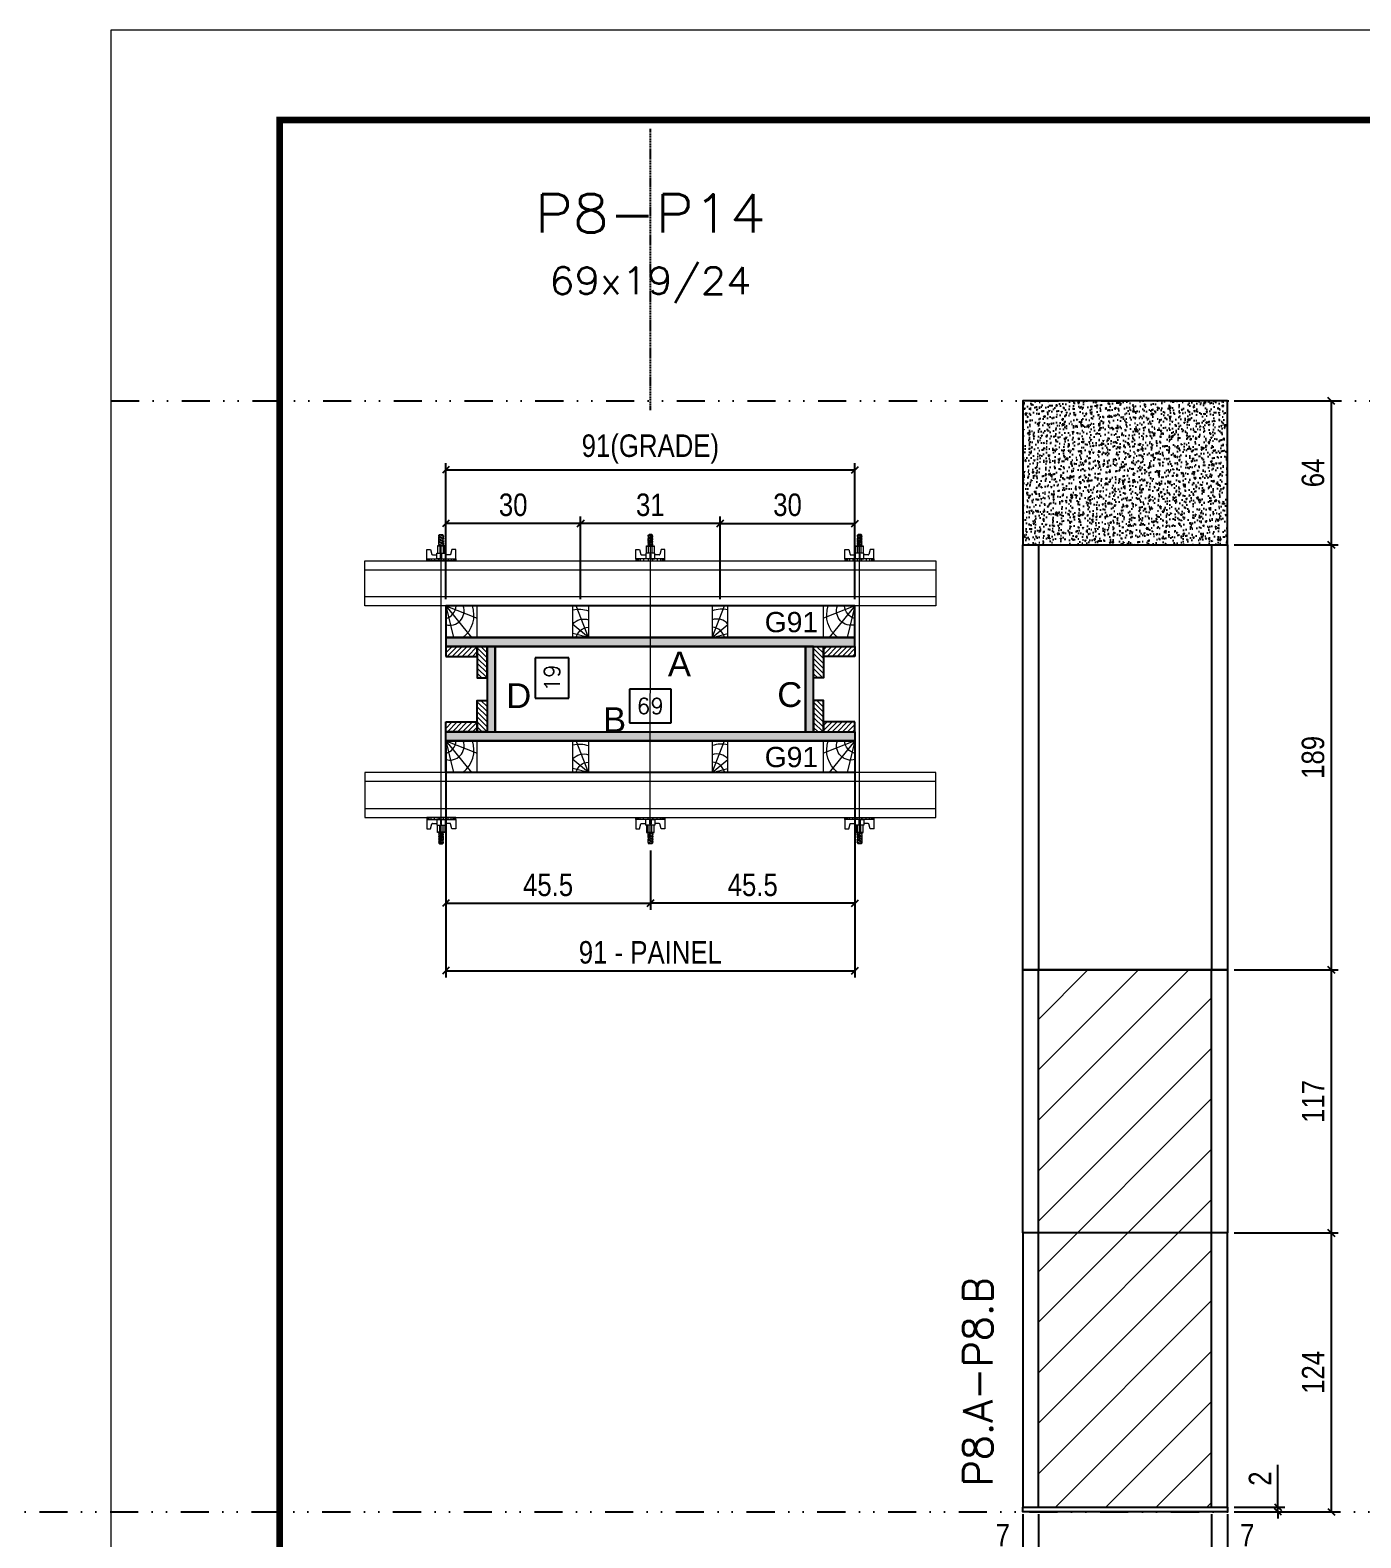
# Model space of a CAD drawing. Extents: x 13379 to 23315, y 867 to 16997.
# Drawn here: x 19119 to 19710, y 13881 to 14551 of the extents above; entities that cross this region are included whole.
import ezdxf
from ezdxf.enums import TextEntityAlignment as Align

# ---------------------------------------------------------------- set-up
doc = ezdxf.new("R2010")
doc.units = 0
for name, pattern in [('DASHED', [0.75, 0.5, -0.25]), ('DIVIDE2', [0.625, 0.25, -0.125, 0, -0.125, 0, -0.125]), ('HIDDEN', [0.375, 0.25, -0.125])]:
    doc.linetypes.add(name, pattern=pattern)
for name, color, linetype in [('CHAPA', 1, 'Continuous'), ('COTA', 241, 'Continuous'), ('MEIO_PONT', 93, 'Continuous'), ('Nível', 160, 'Continuous'), ('Painéis', 200, 'Continuous'), ('SARRAFO', 251, 'Continuous'), ('Sarrafo de Pressão', 42, 'HIDDEN'), ('Texto de Titulo', 7, 'Continuous'), ('Texto Qtd Sarr', 242, 'Continuous'), ('TEXTO_GERAL', 7, 'Continuous')]:
    doc.layers.add(name, color=color, linetype=linetype)
for name, color, linetype, lineweight in [('Folhas', 255, 'Continuous', 9), ('Hachura', 251, 'Continuous', 9), ('Madeira', 126, 'Continuous', 18), ('Perfil Metálico', 224, 'Continuous', 18), ('SARRAFO DE PRESSAO', 251, 'DASHED', 9), ('Texto Seção', 7, 'Continuous', 15)]:
    doc.layers.add(name, color=color, linetype=linetype, lineweight=lineweight)
doc.styles.add('ARIAL', font='arial.ttf')
doc.styles.add('COTA TECNICA', font='techl___.ttf', dxfattribs={"height": 10})
doc.styles.add('COTA TECNICA 2X', font='techl___.ttf', dxfattribs={"height": 10})
doc.styles.add('COTA TECNICA-50', font='techl___.ttf', dxfattribs={"height": 10})
doc.styles.add('REGUA-120', font='ROMANS.shx', dxfattribs={"height": 15})
doc.styles.add('ROMANS', font='romans.shx')
doc.styles.add('SANSSERIF', font='sas_____.pfb')
doc.dimstyles.new('COTA PAINEL-50', dxfattribs={"dimtxt": 10, "dimasz": 3, "dimexe": 3, "dimexo": 3, "dimgap": 3, "dimtad": 1, "dimdec": 1, "dimzin": 12, "dimdsep": 46, "dimtxsty": 'COTA TECNICA-50', "dimblk1": 'OBLIQUE', "dimblk2": 'OBLIQUE', "dimsah": 1, "dimcen": 0.9, "dimclrd": 4, "dimclre": 4, "dimclrt": 240, "dimadec": 1, "dimazin": 3, "dimtfac": 1, "dimtdec": 1, "dimtmove": 0, "dimatfit": 3, "dimfxl": 1, "dimtolj": 1, "dimtzin": 12, "dimarcsym": 0})
doc.dimstyles.new('PAINEL', dxfattribs={"dimtxt": 10, "dimasz": 3, "dimexe": 3, "dimexo": 3, "dimgap": 3, "dimtad": 1, "dimdec": 1, "dimzin": 12, "dimdsep": 46, "dimtxsty": 'COTA TECNICA', "dimblk1": 'OBLIQUE', "dimblk2": 'OBLIQUE', "dimsah": 1, "dimcen": 0.9, "dimclrd": 4, "dimclre": 4, "dimclrt": 240, "dimadec": 1, "dimazin": 3, "dimtfac": 1, "dimtdec": 1, "dimtmove": 0, "dimatfit": 3, "dimfxl": 1, "dimtolj": 1, "dimtzin": 12, "dimarcsym": 0})
doc.dimstyles.new('SECAO PILAR', dxfattribs={"dimtxt": 10, "dimasz": 3, "dimexe": 3, "dimexo": 3, "dimgap": 3, "dimtad": 1, "dimdec": 1, "dimlfac": 0.5, "dimzin": 12, "dimdsep": 46, "dimtxsty": 'COTA TECNICA 2X', "dimblk1": 'OBLIQUE', "dimblk2": 'OBLIQUE', "dimsah": 1, "dimcen": 0.9, "dimclrd": 256, "dimclre": 256, "dimclrt": 256, "dimadec": 1, "dimazin": 3, "dimtfac": 1, "dimtdec": 1, "dimtmove": 0, "dimatfit": 3, "dimfxl": 1, "dimtolj": 1, "dimtzin": 12, "dimarcsym": 0})
doc.dimstyles.new('SECÇÃO 2', dxfattribs={"dimtxt": 7, "dimasz": 6, "dimexe": 0.18, "dimexo": 2, "dimgap": -4, "dimtad": 3, "dimdec": 1, "dimlfac": 0.5, "dimzin": 12, "dimdsep": 46, "dimtxsty": 'ROMANS', "dimblk": 'ARCHTICK', "dimcen": 0.09, "dimse1": 1, "dimse2": 1, "dimsd1": 1, "dimsd2": 1, "dimclrd": 180, "dimclre": 5, "dimclrt": 1, "dimadec": 0, "dimazin": 3, "dimtfac": 1, "dimtdec": 1, "dimtofl": 0, "dimtmove": 0, "dimatfit": 3, "dimldrblk": 'ARCHTICK', "dimfxl": 1, "dimtolj": 1, "dimtzin": 0, "dimarcsym": 0})
pattern_1 = [(225, (9982.404, -8652.1206), (1.12253202, -1.12253202), [])]
pattern_2 = [(225, (10179.404, -8652.1206), (1.12253202, -1.12253202), [])]

# ---------------------------------------------------------------- blocks, each defined once
blk = doc.blocks.new('9999999999')
at = {"layer": 'Folhas'}
blk.add_lwpolyline([(98138.98, 34190.21), (99623.98, 34190.21), (99623.98, 35240.21), (98138.98, 35240.21)], close=True, dxfattribs=at)
at = {"layer": 'Folhas', "color": 30, "const_width": 3}
blk.add_lwpolyline([(98213.98, 34230.21), (99583.98, 34230.21), (99583.98, 35200.21), (98213.98, 35200.21)], close=True, dxfattribs=at)
blk = doc.blocks.new('*D301')
at = {"layer": 'COTA', "color": 180, "lineweight": -2, "transparency": 16777216}
for p, q in [((19403.69, 14258.29), (19385.02, 14258.29)), ((19385.02, 14258.29), (19385.02, 14243.29)), ((19403.69, 14243.29), (19403.69, 14258.29)), ((19385.02, 14243.29), (19403.69, 14243.29))]:
    blk.add_line(p, q, dxfattribs=at)
at = {"layer": 'Defpoints', "color": 0, "transparency": 16777216}
for p in [(19325.36, 14239.29), (19463.36, 14239.29), (19463.36, 14239.29)]:
    blk.add_point(p, dxfattribs=at)
at = {"layer": 'COTA', "color": 1, "transparency": 16777216, "insert": (19394.36, 14250.79), "char_height": 7, "attachment_point": 5, "style": 'ROMANS'}
blk.add_mtext('\\A1;69', dxfattribs=at)
blk = doc.blocks.new('_ArchTick')
at = {"color": 0, "linetype": 'ByBlock', "const_width": 0.15}
blk.add_lwpolyline([(-0.5, -0.5), (0.5, 0.5)], dxfattribs=at)
blk = doc.blocks.new('_Oblique')
at = {"color": 0, "linetype": 'ByBlock', "lineweight": -2}
blk.add_line((-0.5, -0.5), (0.5, 0.5), dxfattribs=at)
blk = doc.blocks.new('*D302')
at = {"layer": 'COTA', "lineweight": -2, "transparency": 16777216}
for p, q in [((19303.36, 14232.29), (19303.36, 14130.09)), ((19485.36, 14232.29), (19485.36, 14130.09)), ((19303.36, 14133.09), (19485.36, 14133.09))]:
    blk.add_line(p, q, dxfattribs=at)
at = {"layer": 'Defpoints', "color": 0, "transparency": 16777216}
for p in [(19303.36, 14235.29), (19485.36, 14235.29), (19485.36, 14133.09)]:
    blk.add_point(p, dxfattribs=at)
at = {"layer": 'COTA', "lineweight": -2, "transparency": 16777216, "xscale": 3, "yscale": 3, "zscale": 3, "rotation": 180}
blk.add_blockref('_Oblique', (19303.36, 14133.09), dxfattribs=at)
at = {"layer": 'COTA', "lineweight": -2, "transparency": 16777216, "xscale": 3, "yscale": 3, "zscale": 3}
blk.add_blockref('_Oblique', (19485.36, 14133.09), dxfattribs=at)
at = {"layer": 'COTA', "transparency": 16777216, "insert": (19394.36, 14141.19), "char_height": 10, "attachment_point": 5, "style": 'COTA TECNICA 2X'}
blk.add_mtext('\\A1;91 - PAINEL', dxfattribs=at)
blk = doc.blocks.new('*D303')
at = {"layer": 'COTA', "lineweight": -2, "transparency": 16777216}
for p, q in [((19303.36, 14198.29), (19303.36, 14160.1)), ((19394.42, 14186.49), (19394.42, 14160.1)), ((19303.36, 14163.1), (19394.42, 14163.1))]:
    blk.add_line(p, q, dxfattribs=at)
at = {"layer": 'Defpoints', "color": 0, "transparency": 16777216}
for p in [(19303.36, 14201.29), (19394.42, 14189.49), (19394.42, 14163.1)]:
    blk.add_point(p, dxfattribs=at)
at = {"layer": 'COTA', "lineweight": -2, "transparency": 16777216, "xscale": 3, "yscale": 3, "zscale": 3, "rotation": 180}
blk.add_blockref('_Oblique', (19303.36, 14163.1), dxfattribs=at)
at = {"layer": 'COTA', "lineweight": -2, "transparency": 16777216, "xscale": 3, "yscale": 3, "zscale": 3}
blk.add_blockref('_Oblique', (19394.42, 14163.1), dxfattribs=at)
at = {"layer": 'COTA', "transparency": 16777216, "insert": (19348.89, 14171.21), "char_height": 10, "attachment_point": 5, "style": 'COTA TECNICA 2X'}
blk.add_mtext('\\A1;45.5', dxfattribs=at)
blk = doc.blocks.new('*D304')
at = {"layer": 'COTA', "lineweight": -2, "transparency": 16777216}
for p, q in [((19485.36, 14198.29), (19485.36, 14160.1)), ((19394.42, 14186.49), (19394.42, 14160.1)), ((19485.36, 14163.1), (19394.42, 14163.1))]:
    blk.add_line(p, q, dxfattribs=at)
at = {"layer": 'Defpoints', "color": 0, "transparency": 16777216}
for p in [(19485.36, 14201.29), (19394.42, 14189.49), (19394.42, 14163.1)]:
    blk.add_point(p, dxfattribs=at)
at = {"layer": 'COTA', "lineweight": -2, "transparency": 16777216, "xscale": 3, "yscale": 3, "zscale": 3, "rotation": 180}
blk.add_blockref('_Oblique', (19394.42, 14163.1), dxfattribs=at)
at = {"layer": 'COTA', "lineweight": -2, "transparency": 16777216, "xscale": 3, "yscale": 3, "zscale": 3}
blk.add_blockref('_Oblique', (19485.36, 14163.1), dxfattribs=at)
at = {"layer": 'COTA', "transparency": 16777216, "insert": (19439.89, 14171.21), "char_height": 10, "attachment_point": 5, "style": 'COTA TECNICA 2X'}
blk.add_mtext('\\A1;45.5', dxfattribs=at)
blk = doc.blocks.new('*D305')
at = {"layer": 'COTA', "color": 180, "lineweight": -2, "transparency": 16777216}
for p, q in [((19358.15, 14272.29), (19343.15, 14272.29)), ((19343.15, 14272.29), (19343.15, 14254.29)), ((19358.15, 14254.29), (19358.15, 14272.29)), ((19343.15, 14254.29), (19358.15, 14254.29))]:
    blk.add_line(p, q, dxfattribs=at)
at = {"layer": 'Defpoints', "color": 0, "transparency": 16777216}
for p in [(19325.36, 14277.29), (19362.15, 14277.29), (19325.36, 14239.29)]:
    blk.add_point(p, dxfattribs=at)
at = {"layer": 'COTA', "color": 1, "transparency": 16777216, "insert": (19350.65, 14263.29), "char_height": 7, "attachment_point": 5, "rotation": 90, "style": 'ROMANS'}
blk.add_mtext('\\A1;19', dxfattribs=at)
blk = doc.blocks.new('titulo1')
at = {"layer": 'Defpoints', "color": 252, "linetype": 'HIDDEN', "ltscale": 2}
blk.add_line((0, 0), (0, 125), dxfattribs=at)
at = {"layer": 'Defpoints', "style": 'ROMANS', "oblique": 15}
blk.add_attdef('FOLHA', text='', height=10, dxfattribs=at).set_placement((0, 15.58), align=Align.MIDDLE_CENTER)
at = {"layer": 'Texto Qtd Sarr', "color": 3, "style": 'ROMANS', "oblique": 15}
for tag, height, p in [('TITULO', 17, (0, 71.45)), ('SEÇÃO', 12, (0, 41.55))]:
    blk.add_attdef(tag, text='', height=height, dxfattribs=at).set_placement(p, align=Align.MIDDLE_CENTER)
blk = doc.blocks.new('PONTALETE')
at = {"layer": 'Madeira'}
for q in [(2.71, 7), (7, 5.76), (7, 1.74)]:
    blk.add_line((0, 0), q, dxfattribs=at)
blk.add_lwpolyline([(0, 0), (7, 0), (7, 7), (0, 7)], close=True, dxfattribs=at)
for centre, radius, start, end in [((2.04, 0.06), 6.23, 37.2818, 109.0913), ((1.09, 0.9), 3.19, 343.603, 109.9847), ((-0.21, -0.78), 3.09, 14.6322, 86.0383)]:
    blk.add_arc(centre, radius, start, end, dxfattribs=at)
blk = doc.blocks.new('*D306')
at = {"layer": 'COTA', "lineweight": -2, "transparency": 16777216}
for p, q in [((19303.36, 14298.29), (19303.36, 14358.85)), ((19303.36, 14355.85), (19485.36, 14355.85)), ((19485.36, 14298.29), (19485.36, 14358.85))]:
    blk.add_line(p, q, dxfattribs=at)
at = {"layer": 'Defpoints', "color": 0, "transparency": 16777216}
for p in [(19485.36, 14355.85), (19303.36, 14295.29), (19485.36, 14295.29)]:
    blk.add_point(p, dxfattribs=at)
at = {"layer": 'COTA', "lineweight": -2, "transparency": 16777216, "xscale": 3, "yscale": 3, "zscale": 3, "rotation": 180}
blk.add_blockref('_Oblique', (19303.36, 14355.85), dxfattribs=at)
at = {"layer": 'COTA', "lineweight": -2, "transparency": 16777216, "xscale": 3, "yscale": 3, "zscale": 3}
blk.add_blockref('_Oblique', (19485.36, 14355.85), dxfattribs=at)
at = {"layer": 'COTA', "transparency": 16777216, "insert": (19394.36, 14365.07), "char_height": 10, "attachment_point": 5, "style": 'COTA TECNICA 2X'}
blk.add_mtext('\\A1;91(GRADE)', dxfattribs=at)
blk = doc.blocks.new('MEIO PONTALETE')
at = {"layer": 'Madeira'}
for q in [(2.71, 7), (3.5, 2.88), (3.5, 0.87)]:
    blk.add_line((0, 0), q, dxfattribs=at)
blk.add_lwpolyline([(0, 0), (3.5, 0), (3.5, 7), (0, 7)], close=True, dxfattribs=at)
for centre, radius, start, end in [((2.04, 0.06), 6.23, 76.4499, 109.0913), ((1.09, 0.9), 3.19, 40.9063, 109.9847), ((-0.21, -0.78), 3.09, 14.6322, 86.0383)]:
    blk.add_arc(centre, radius, start, end, dxfattribs=at)
blk = doc.blocks.new('*D307')
at = {"layer": 'COTA', "lineweight": -2, "transparency": 16777216}
for p, q in [((19425.36, 14298.29), (19425.36, 14335.01)), ((19425.36, 14332.01), (19485.36, 14332.01)), ((19485.36, 14298.29), (19485.36, 14335.01))]:
    blk.add_line(p, q, dxfattribs=at)
at = {"layer": 'Defpoints', "color": 0, "transparency": 16777216}
for p in [(19485.36, 14332.01), (19425.36, 14295.29), (19485.36, 14295.29)]:
    blk.add_point(p, dxfattribs=at)
at = {"layer": 'COTA', "lineweight": -2, "transparency": 16777216, "xscale": 3, "yscale": 3, "zscale": 3, "rotation": 180}
blk.add_blockref('_Oblique', (19425.36, 14332.01), dxfattribs=at)
at = {"layer": 'COTA', "lineweight": -2, "transparency": 16777216, "xscale": 3, "yscale": 3, "zscale": 3}
blk.add_blockref('_Oblique', (19485.36, 14332.01), dxfattribs=at)
at = {"layer": 'COTA', "transparency": 16777216, "insert": (19455.36, 14340.23), "char_height": 10, "attachment_point": 5, "style": 'COTA TECNICA 2X'}
blk.add_mtext('\\A1;30', dxfattribs=at)
blk = doc.blocks.new('*D316')
at = {"layer": 'COTA', "lineweight": -2, "transparency": 16777216}
for p, q in [((19363.36, 14298.29), (19363.36, 14335.01)), ((19425.36, 14332.01), (19363.36, 14332.01)), ((19425.36, 14298.29), (19425.36, 14335.01))]:
    blk.add_line(p, q, dxfattribs=at)
at = {"layer": 'Defpoints', "color": 0, "transparency": 16777216}
for p in [(19363.36, 14332.01), (19363.36, 14295.29), (19425.36, 14295.29)]:
    blk.add_point(p, dxfattribs=at)
at = {"layer": 'COTA', "lineweight": -2, "transparency": 16777216, "xscale": 3, "yscale": 3, "zscale": 3, "rotation": 180}
blk.add_blockref('_Oblique', (19363.36, 14332.01), dxfattribs=at)
at = {"layer": 'COTA', "lineweight": -2, "transparency": 16777216, "xscale": 3, "yscale": 3, "zscale": 3}
blk.add_blockref('_Oblique', (19425.36, 14332.01), dxfattribs=at)
at = {"layer": 'COTA', "transparency": 16777216, "insert": (19394.36, 14340.23), "char_height": 10, "attachment_point": 5, "style": 'COTA TECNICA 2X'}
blk.add_mtext('\\A1;31', dxfattribs=at)
blk = doc.blocks.new('*D317')
at = {"layer": 'COTA', "linetype": 'ByBlock', "lineweight": -2, "transparency": 16777216}
for p, q in [((19303.36, 14298.29), (19303.36, 14335.01)), ((19363.36, 14332.01), (19303.36, 14332.01)), ((19363.36, 14298.29), (19363.36, 14335.01))]:
    blk.add_line(p, q, dxfattribs=at)
at = {"layer": 'Defpoints', "color": 0, "linetype": 'ByBlock', "transparency": 16777216}
for p in [(19303.36, 14332.01), (19303.36, 14295.29), (19363.36, 14295.29)]:
    blk.add_point(p, dxfattribs=at)
at = {"layer": 'COTA', "linetype": 'ByBlock', "lineweight": -2, "transparency": 16777216, "xscale": 3, "yscale": 3, "zscale": 3, "rotation": 180}
blk.add_blockref('_Oblique', (19303.36, 14332.01), dxfattribs=at)
at = {"layer": 'COTA', "linetype": 'ByBlock', "lineweight": -2, "transparency": 16777216, "xscale": 3, "yscale": 3, "zscale": 3}
blk.add_blockref('_Oblique', (19363.36, 14332.01), dxfattribs=at)
at = {"layer": 'COTA', "linetype": 'ByBlock', "transparency": 16777216, "insert": (19333.36, 14340.23), "char_height": 10, "attachment_point": 5, "style": 'COTA TECNICA 2X'}
blk.add_mtext('\\A1;30', dxfattribs=at)
blk = doc.blocks.new('C')
at = {"layer": 'Hachura', "color": 0}
for p, q in [((0, 3.22), (0, -3.22)), ((0.45, 3.22), (0, 3.22)), ((0.46, 3.16), (0, 3.16)), ((0.46, 3.05), (0, 3.05)), ((0.46, 2.88), (0, 2.88)), ((0, 2.75), (0, -1.16)), ((0.46, 2.65), (0, 2.65)), ((0.46, 2.23), (0, 2.23)), ((0.46, 1.51), (0, 1.51)), ((0.39, 0.49), (0.17, 0.49)), ((0.45, -3.23), (0.45, 3.22)), ((0.45, 3.22), (2.58, 3.22)), ((1.74, 0.97), (0.45, 0.97)), ((1.45, 0.1), (0.45, 0.1)), ((1.35, 1.94), (1.35, 0.96)), ((2.58, 2.39), (1.47, 2.09)), ((1.74, -0.97), (1.74, 0.97)), ((1.74, 0.97), (1.74, 0.84)), ((1.74, 0.97), (1.74, 0.84)), ((1.74, 0.84), (3.35, 0.84)), ((3.35, 0.45), (1.74, 0.45)), ((2.58, 3.22), (2.58, 2.39)), ((3.32, 0.84), (3.32, -0.84)), ((3.35, 0.84), (3.35, -0.84)), ((3.68, 0.45), (3.35, 0.45)), ((3.84, -0.52), (3.35, 0.45)), ((3.35, 0.06), (3.67, -0.57)), ((3.68, 0.45), (4.16, -0.52)), ((3.72, 0.5), (4.25, -0.57)), ((4.37, -0.55), (3.83, 0.53)), ((4.15, 0.45), (3.93, 0.45)), ((4.42, -0.52), (3.93, 0.45)), ((4.15, 0.45), (4.26, 0.45)), ((4.26, 0.45), (4.74, -0.52)), ((4.3, 0.5), (4.83, -0.57)), ((4.95, -0.55), (4.41, 0.53)), ((4.51, 0.45), (4.84, 0.45)), ((5, -0.52), (4.51, 0.45)), ((4.84, 0.45), (5.32, -0.52)), ((4.88, 0.5), (5.41, -0.57)), ((5.53, -0.55), (4.99, 0.53)), ((5.58, -0.52), (5.09, 0.45)), ((5.42, 0.45), (5.09, 0.45)), ((5.58, -0.52), (5.09, 0.45)), ((5.42, 0.45), (5.74, -0.19)), ((5.46, 0.5), (5.74, -0.07)), ((5.74, 0.19), (5.57, 0.53)), ((5.74, 0.32), (5.68, 0.45)), ((5.68, 0.45), (5.74, 0.45)), ((5.74, 0.45), (5.9, 0.29)), ((5.74, 0.45), (5.74, -0.52)), ((5.9, -0.36), (5.9, 0.29)), ((0.45, 0), (0, 0)), ((0.46, -1.52), (0, -1.52)), ((0.46, -2.23), (0, -2.23)), ((0.46, -2.65), (0, -2.65)), ((0.46, -2.88), (0, -2.88)), ((0.46, -3.05), (0, -3.05)), ((0.46, -3.16), (0, -3.16)), ((0, -3.22), (2.57, -3.22)), ((0.08, -0.48), (0.29, -0.48)), ((0.29, -0.48), (0.4, -0.48)), ((0.45, 0), (0.45, -0.97)), ((0.45, -0.16), (1.45, -0.16)), ((0.45, -0.65), (0.45, -0.32)), ((0.45, -3.23), (0.45, -0.65)), ((0.45, -0.97), (1.74, -0.97)), ((1.35, -1.94), (1.35, -0.97)), ((2.58, -2.39), (1.47, -2.1)), ((3.35, -0.32), (1.74, -0.32)), ((3.35, -0.84), (1.74, -0.84)), ((2.58, -3.23), (2.58, -2.39)), ((3.35, -0.07), (3.58, -0.52)), ((3.35, -0.52), (3.58, -0.52)), ((3.84, -0.52), (4.16, -0.52)), ((4.42, -0.52), (4.74, -0.52)), ((4.63, -0.52), (4.74, -0.52)), ((5, -0.52), (5.32, -0.52)), ((5.58, -0.52), (5.74, -0.52)), ((5.74, -0.52), (5.9, -0.36)), ((5.74, -0.52), (5.74, -0.52))]:
    blk.add_line(p, q, dxfattribs=at)
for centre, radius, start, end in [((1.52, 1.94), 0.161, 104.7436, 180), ((1.44, -0.03), 0.129, 272.695, 87.305), ((3.81, 0.39), 0.143, 25.5688, 154.4312), ((4.39, 0.39), 0.143, 25.5688, 154.4312), ((4.97, 0.39), 0.143, 25.5688, 154.4312), ((5.55, 0.39), 0.143, 25.5688, 154.4312), ((0.17, -0.37), 0.174, 221.744, 317.8592), ((1.52, -1.94), 0.161, 180, 255.2564), ((3.71, -0.4), 0.174, 222.1408, 318.256), ((4.29, -0.4), 0.174, 222.1408, 318.256), ((4.87, -0.4), 0.174, 222.1408, 318.256), ((5.45, -0.4), 0.174, 222.1408, 318.256), ((5.61, -0.4), 0.174, 317.8592, 318.256)]:
    blk.add_arc(centre, radius, start, end, dxfattribs=at)
blk = doc.blocks.new('*D266')
at = {"layer": 'COTA', "color": 4, "lineweight": -2, "transparency": 16777216}
for p, q in [((19559.95, 13891.45), (19559.95, 13837.28)), ((19650.95, 13891.45), (19650.95, 13837.28)), ((19559.95, 13840.28), (19650.95, 13840.28))]:
    blk.add_line(p, q, dxfattribs=at)
at = {"layer": 'Defpoints', "color": 0, "transparency": 16777216}
for p in [(19559.95, 13894.45), (19650.95, 13894.45), (19650.95, 13840.28)]:
    blk.add_point(p, dxfattribs=at)
at = {"layer": 'COTA', "color": 4, "lineweight": -2, "transparency": 16777216, "xscale": 3, "yscale": 3, "zscale": 3, "rotation": 180}
blk.add_blockref('_Oblique', (19559.95, 13840.28), dxfattribs=at)
at = {"layer": 'COTA', "color": 4, "lineweight": -2, "transparency": 16777216, "xscale": 3, "yscale": 3, "zscale": 3}
blk.add_blockref('_Oblique', (19650.95, 13840.28), dxfattribs=at)
at = {"layer": 'COTA', "color": 240, "transparency": 16777216, "insert": (19605.45, 13848.36), "char_height": 10, "attachment_point": 5, "style": 'COTA TECNICA'}
blk.add_mtext('\\A1;91', dxfattribs=at)
blk = doc.blocks.new('*D267')
at = {"layer": 'COTA', "color": 4, "lineweight": -2, "transparency": 16777216}
for p, q in [((19653.95, 14386.45), (19700.19, 14386.45)), ((19697.19, 14322.45), (19697.19, 14386.45)), ((19653.95, 14322.45), (19700.19, 14322.45))]:
    blk.add_line(p, q, dxfattribs=at)
at = {"layer": 'Defpoints', "color": 0, "transparency": 16777216}
for p in [(19650.95, 14386.45), (19697.19, 14386.45), (19650.95, 14322.45)]:
    blk.add_point(p, dxfattribs=at)
at = {"layer": 'COTA', "color": 4, "lineweight": -2, "transparency": 16777216, "xscale": 3, "yscale": 3, "zscale": 3}
for p, rotation in [((19697.19, 14386.45), 90), ((19697.19, 14322.45), 270)]:
    blk.add_blockref('_Oblique', p, dxfattribs=dict(at, rotation=rotation))
at = {"layer": 'COTA', "color": 240, "transparency": 16777216, "insert": (19689.08, 14354.45), "char_height": 10, "attachment_point": 5, "rotation": 90, "style": 'COTA TECNICA'}
blk.add_mtext('\\A1;64', dxfattribs=at)
blk = doc.blocks.new('*D268')
at = {"layer": 'COTA', "color": 4, "lineweight": -2, "transparency": 16777216}
for p, q in [((19653.95, 14016.45), (19700.19, 14016.45)), ((19697.19, 13892.45), (19697.19, 14016.45)), ((19653.95, 13892.45), (19700.19, 13892.45))]:
    blk.add_line(p, q, dxfattribs=at)
at = {"layer": 'Defpoints', "color": 0, "transparency": 16777216}
for p in [(19650.95, 14016.45), (19697.19, 14016.45), (19650.95, 13892.45)]:
    blk.add_point(p, dxfattribs=at)
at = {"layer": 'COTA', "color": 4, "lineweight": -2, "transparency": 16777216, "xscale": 3, "yscale": 3, "zscale": 3}
for p, rotation in [((19697.19, 14016.45), 90), ((19697.19, 13892.45), 270)]:
    blk.add_blockref('_Oblique', p, dxfattribs=dict(at, rotation=rotation))
at = {"layer": 'COTA', "color": 240, "transparency": 16777216, "insert": (19689.11, 13954.45), "char_height": 10, "attachment_point": 5, "rotation": 90, "style": 'COTA TECNICA-50'}
blk.add_mtext('\\A1;124', dxfattribs=at)
blk = doc.blocks.new('*D269')
at = {"layer": 'COTA', "color": 4, "lineweight": -2, "transparency": 16777216}
for p, q in [((19673.47, 13894.45), (19673.47, 13913.26)), ((19653.95, 13894.45), (19676.47, 13894.45)), ((19673.47, 13892.45), (19673.47, 13894.45)), ((19653.95, 13892.45), (19676.47, 13892.45)), ((19673.47, 13892.45), (19673.47, 13889.45))]:
    blk.add_line(p, q, dxfattribs=at)
at = {"layer": 'Defpoints', "color": 0, "transparency": 16777216}
for p in [(19650.95, 13894.45), (19650.95, 13892.45), (19673.47, 13892.45)]:
    blk.add_point(p, dxfattribs=at)
at = {"layer": 'COTA', "color": 4, "lineweight": -2, "transparency": 16777216, "xscale": 3, "yscale": 3, "zscale": 3}
for p, rotation in [((19673.47, 13894.45), 270), ((19673.47, 13892.45), 90)]:
    blk.add_blockref('_Oblique', p, dxfattribs=dict(at, rotation=rotation))
at = {"layer": 'COTA', "color": 240, "transparency": 16777216, "insert": (19665.47, 13907.2), "char_height": 10, "attachment_point": 5, "rotation": 90, "style": 'COTA TECNICA-50'}
blk.add_mtext('\\A1;2', dxfattribs=at)
blk = doc.blocks.new('*D308')
at = {"layer": 'COTA', "color": 4, "linetype": 'ByBlock', "lineweight": -2, "transparency": 16777216}
for p, q in [((19653.95, 14133.45), (19700.19, 14133.45)), ((19697.19, 14016.45), (19697.19, 14133.45)), ((19653.95, 14016.45), (19700.19, 14016.45))]:
    blk.add_line(p, q, dxfattribs=at)
at = {"layer": 'Defpoints', "color": 0, "linetype": 'ByBlock', "transparency": 16777216}
for p in [(19650.95, 14133.45), (19697.19, 14133.45), (19650.95, 14016.45)]:
    blk.add_point(p, dxfattribs=at)
at = {"layer": 'COTA', "color": 4, "linetype": 'ByBlock', "lineweight": -2, "transparency": 16777216, "xscale": 3, "yscale": 3, "zscale": 3}
for p, rotation in [((19697.19, 14133.45), 90), ((19697.19, 14016.45), 270)]:
    blk.add_blockref('_Oblique', p, dxfattribs=dict(at, rotation=rotation))
at = {"layer": 'COTA', "color": 240, "linetype": 'ByBlock', "transparency": 16777216, "insert": (19689.11, 14074.95), "char_height": 10, "attachment_point": 5, "rotation": 90, "style": 'COTA TECNICA'}
blk.add_mtext('\\A1;117', dxfattribs=at)
blk = doc.blocks.new('*D270')
at = {"layer": 'COTA', "color": 4, "lineweight": -2, "transparency": 16777216}
for p, q in [((19559.95, 13889.45), (19559.95, 13870.94)), ((19566.95, 13891.45), (19566.95, 13870.94)), ((19559.95, 13873.94), (19545.22, 13873.94)), ((19566.95, 13873.94), (19559.95, 13873.94))]:
    blk.add_line(p, q, dxfattribs=at)
at = {"layer": 'Defpoints', "color": 0, "transparency": 16777216}
for p in [(19566.95, 13894.45), (19559.95, 13892.45), (19559.95, 13873.94)]:
    blk.add_point(p, dxfattribs=at)
at = {"layer": 'COTA', "color": 4, "lineweight": -2, "transparency": 16777216, "xscale": 3, "yscale": 3, "zscale": 3, "rotation": 180}
blk.add_blockref('_Oblique', (19559.95, 13873.94), dxfattribs=at)
at = {"layer": 'COTA', "color": 4, "lineweight": -2, "transparency": 16777216, "xscale": 3, "yscale": 3, "zscale": 3}
blk.add_blockref('_Oblique', (19566.95, 13873.94), dxfattribs=at)
at = {"layer": 'COTA', "color": 240, "transparency": 16777216, "insert": (19551.08, 13882.02), "char_height": 10, "attachment_point": 5, "style": 'COTA TECNICA-50'}
blk.add_mtext('\\A1;7', dxfattribs=at)
blk = doc.blocks.new('*D271')
at = {"layer": 'COTA', "color": 4, "lineweight": -2, "transparency": 16777216}
for p, q in [((19643.95, 13891.45), (19643.95, 13870.94)), ((19650.95, 13889.45), (19650.95, 13870.94)), ((19643.95, 13873.94), (19650.95, 13873.94)), ((19650.95, 13873.94), (19665.68, 13873.94))]:
    blk.add_line(p, q, dxfattribs=at)
at = {"layer": 'Defpoints', "color": 0, "transparency": 16777216}
for p in [(19643.95, 13894.45), (19650.95, 13892.45), (19650.95, 13873.94)]:
    blk.add_point(p, dxfattribs=at)
at = {"layer": 'COTA', "color": 4, "lineweight": -2, "transparency": 16777216, "xscale": 3, "yscale": 3, "zscale": 3, "rotation": 180}
blk.add_blockref('_Oblique', (19643.95, 13873.94), dxfattribs=at)
at = {"layer": 'COTA', "color": 4, "lineweight": -2, "transparency": 16777216, "xscale": 3, "yscale": 3, "zscale": 3}
blk.add_blockref('_Oblique', (19650.95, 13873.94), dxfattribs=at)
at = {"layer": 'COTA', "color": 240, "transparency": 16777216, "insert": (19659.81, 13882.02), "char_height": 10, "attachment_point": 5, "style": 'COTA TECNICA-50'}
blk.add_mtext('\\A1;7', dxfattribs=at)
blk = doc.blocks.new('*D318')
at = {"layer": 'COTA', "color": 4, "lineweight": -2, "transparency": 16777216}
for p, q in [((19653.95, 14322.45), (19700.19, 14322.45)), ((19697.19, 14133.45), (19697.19, 14322.45)), ((19653.95, 14133.45), (19700.19, 14133.45))]:
    blk.add_line(p, q, dxfattribs=at)
at = {"layer": 'Defpoints', "color": 0, "transparency": 16777216}
for p in [(19650.95, 14322.45), (19697.19, 14322.45), (19650.95, 14133.45)]:
    blk.add_point(p, dxfattribs=at)
at = {"layer": 'COTA', "color": 4, "lineweight": -2, "transparency": 16777216, "xscale": 3, "yscale": 3, "zscale": 3}
for p, rotation in [((19697.19, 14322.45), 90), ((19697.19, 14133.45), 270)]:
    blk.add_blockref('_Oblique', p, dxfattribs=dict(at, rotation=rotation))
at = {"layer": 'COTA', "color": 240, "transparency": 16777216, "insert": (19689.08, 14227.95), "char_height": 10, "attachment_point": 5, "rotation": 90, "style": 'COTA TECNICA'}
blk.add_mtext('\\A1;189', dxfattribs=at)

msp = doc.modelspace()

# ---------------------------------------------------------------- hatches: boundary and pattern name
at = {"layer": 'COTA'}
h = msp.add_hatch(dxfattribs=at)
h.set_pattern_fill('AR-CONC', color=256, scale=0.03)
h.paths.add_polyline_path([(19650.95, 14386.45), (19559.95, 14386.45), (19559.95, 14322.45), (19650.95, 14322.45)])
at = {"layer": 'Hachura'}
h = msp.add_hatch(color=256, dxfattribs=at)
h.dxf.hatch_style = 1
h.paths.add_polyline_path([(19485.36, 14277.29), (19485.36, 14281.29), (19303.36, 14281.29), (19303.36, 14277.29)])
h = msp.add_hatch(color=256, dxfattribs=at)
h.dxf.hatch_style = 1
h.paths.add_polyline_path([(19485.36, 14277.29), (19485.36, 14281.29), (19303.36, 14281.29), (19303.36, 14277.29)])
h = msp.add_hatch(dxfattribs=at)
h.set_pattern_fill('ANSI31', color=256, scale=0.5, angle=180, style=0)
h.set_pattern_definition(pattern_2)
h.paths.add_polyline_path([(19317.36, 14277.29), (19317.36, 14272.89), (19303.36, 14272.89), (19303.36, 14277.29)])
h = msp.add_hatch(dxfattribs=at)
h.set_pattern_fill('ANSI31', color=256, scale=0.5, angle=90, style=0)
h.set_pattern_definition([(135, (-3607.6523, 23401.2394), (-1.12253202, -1.12253202), [])])
h.paths.add_polyline_path([(19321.76, 14263.29), (19317.36, 14263.29), (19317.36, 14277.29), (19321.76, 14277.29)])
h = msp.add_hatch(color=256, dxfattribs=at)
h.dxf.hatch_style = 1
h.paths.add_polyline_path([(19321.76, 14239.29), (19325.36, 14239.29), (19325.36, 14277.29), (19321.76, 14277.29)])
h = msp.add_hatch(color=256, dxfattribs=at)
h.dxf.hatch_style = 1
h.paths.add_polyline_path([(19321.76, 14239.29), (19325.36, 14239.29), (19325.36, 14277.29), (19321.76, 14277.29)])
h = msp.add_hatch(color=256, dxfattribs=at)
h.dxf.hatch_style = 1
h.paths.add_polyline_path([(19463.36, 14239.29), (19466.96, 14239.29), (19466.96, 14277.29), (19463.36, 14277.29)])
h = msp.add_hatch(color=256, dxfattribs=at)
h.dxf.hatch_style = 1
h.paths.add_polyline_path([(19463.36, 14239.29), (19466.96, 14239.29), (19466.96, 14277.29), (19463.36, 14277.29)])
h = msp.add_hatch(dxfattribs=at)
h.set_pattern_fill('ANSI31', color=256, scale=0.5, angle=90, style=0)
h.set_pattern_definition([(135, (-3635.6523, 23401.2394), (-1.12253202, -1.12253202), [])])
h.paths.add_polyline_path([(19466.96, 14263.29), (19471.36, 14263.29), (19471.36, 14277.29), (19466.96, 14277.29)])
h = msp.add_hatch(dxfattribs=at)
h.set_pattern_fill('ANSI31', color=256, scale=0.5, angle=180, style=0)
h.set_pattern_definition(pattern_1)
h.paths.add_polyline_path([(19471.36, 14277.29), (19471.36, 14272.89), (19485.36, 14272.89), (19485.36, 14277.29)])
h = msp.add_hatch(dxfattribs=at)
h.set_pattern_fill('ANSI31', color=256, scale=0.5, angle=90, style=0)
h.set_pattern_definition([(135, (-3607.6523, 23413.2394), (-1.12253202, -1.12253202), [])])
h.paths.add_polyline_path([(19321.76, 14253.29), (19317.36, 14253.29), (19317.36, 14239.29), (19321.76, 14239.29)])
h = msp.add_hatch(dxfattribs=at)
h.set_pattern_fill('ANSI31', color=256, scale=0.5, angle=90, style=0)
h.set_pattern_definition([(135, (-3635.6523, 23413.2394), (-1.12253202, -1.12253202), [])])
h.paths.add_polyline_path([(19466.96, 14253.29), (19471.36, 14253.29), (19471.36, 14239.29), (19466.96, 14239.29)])
h = msp.add_hatch(dxfattribs=at)
h.set_pattern_fill('ANSI31', color=256, scale=0.5, angle=180, style=0)
h.set_pattern_definition(pattern_2)
h.paths.add_polyline_path([(19317.36, 14239.29), (19317.36, 14243.69), (19303.36, 14243.69), (19303.36, 14239.29)])
h = msp.add_hatch(dxfattribs=at)
h.set_pattern_fill('ANSI31', color=256, scale=0.5, angle=180, style=0)
h.set_pattern_definition(pattern_1)
h.paths.add_polyline_path([(19471.36, 14239.29), (19471.36, 14243.69), (19485.36, 14243.69), (19485.36, 14239.29)])
h = msp.add_hatch(color=256, dxfattribs=at)
h.dxf.hatch_style = 1
h.paths.add_polyline_path([(19485.36, 14239.29), (19485.36, 14235.29), (19303.36, 14235.29), (19303.36, 14239.29)])
h = msp.add_hatch(color=256, dxfattribs=at)
h.dxf.hatch_style = 1
h.paths.add_polyline_path([(19485.36, 14239.29), (19485.36, 14235.29), (19303.36, 14235.29), (19303.36, 14239.29)])
at = {"layer": 'Hachura', "linetype": 'ByBlock'}
h = msp.add_hatch(dxfattribs=at)
h.set_pattern_fill('ANSI31', color=256, scale=5)
h.paths.add_polyline_path([(19643.95, 14016.45), (19566.95, 14016.45), (19566.95, 13894.45), (19643.95, 13894.45)])
h.paths.add_polyline_path([(19643.95, 14133.45), (19566.95, 14133.45), (19566.95, 14016.45), (19643.95, 14016.45)])

# ---------------------------------------------------------------- linework, layer by layer
for points in [[(19485.36, 14281.29), (19485.36, 14295.29), (19303.36, 14295.29), (19303.36, 14281.29)], [(19485.36, 14235.29), (19485.36, 14221.29), (19303.36, 14221.29), (19303.36, 14235.29)]]:
    msp.add_lwpolyline(points, close=True)
at = {"layer": 'CHAPA'}
for points in [[(19485.36, 14277.29), (19485.36, 14281.29), (19303.36, 14281.29), (19303.36, 14277.29)], [(19485.36, 14277.29), (19485.36, 14281.29), (19303.36, 14281.29), (19303.36, 14277.29)], [(19321.76, 14239.29), (19325.36, 14239.29), (19325.36, 14277.29), (19321.76, 14277.29)], [(19321.76, 14239.29), (19325.36, 14239.29), (19325.36, 14277.29), (19321.76, 14277.29)], [(19463.36, 14239.29), (19466.96, 14239.29), (19466.96, 14277.29), (19463.36, 14277.29)], [(19463.36, 14239.29), (19466.96, 14239.29), (19466.96, 14277.29), (19463.36, 14277.29)], [(19485.36, 14239.29), (19485.36, 14235.29), (19303.36, 14235.29), (19303.36, 14239.29)], [(19485.36, 14239.29), (19485.36, 14235.29), (19303.36, 14235.29), (19303.36, 14239.29)]]:
    msp.add_lwpolyline(points, close=True, dxfattribs=at)
at = {"layer": 'COTA', "linetype": 'ByBlock'}
msp.add_lwpolyline([(19559.95, 14322.45), (19650.95, 14322.45), (19650.95, 14386.45), (19559.95, 14386.45)], close=True, dxfattribs=at)
at = {"layer": 'Hachura'}
for p, q in [((19301.36, 14190.49), (19301.35, 14322.29)), ((19394.35, 14190.49), (19394.36, 14322.29)), ((19487.36, 14190.49), (19487.36, 14322.29))]:
    msp.add_line(p, q, dxfattribs=at)
at = {"layer": 'Nível', "color": 4, "linetype": 'DIVIDE2', "ltscale": 50}
for p, q in [((19154.5, 14386.45), (21112.79, 14386.45)), ((17644.5, 13892.45), (21112.79, 13892.45))]:
    msp.add_line(p, q, dxfattribs=at)
at = {"layer": 'Painéis'}
for points in [[(19559.95, 14322.45), (19650.95, 14322.45), (19650.95, 14133.45), (19559.95, 14133.45)], [(19325.36, 14277.29), (19325.36, 14239.29), (19463.36, 14239.29), (19463.36, 14277.29)], [(19559.95, 14133.45), (19650.95, 14133.45), (19650.95, 14016.45), (19559.95, 14016.45)], [(19559.95, 13894.45), (19650.95, 13894.45), (19650.95, 14016.45), (19559.95, 14016.45)], [(19559.95, 13894.45), (19650.95, 13894.45), (19650.95, 13892.45), (19559.95, 13892.45)]]:
    msp.add_lwpolyline(points, close=True, dxfattribs=at)
at = {"layer": 'Perfil Metálico'}
for points in [[(19521.36, 14315.29), (19521.36, 14295.29), (19267.36, 14295.29), (19267.36, 14315.29)], [(19267.36, 14299.29), (19267.36, 14311.29), (19521.36, 14311.29), (19521.36, 14299.29)], [(19521.36, 14201.29), (19521.36, 14221.29), (19267.36, 14221.29), (19267.36, 14201.29)], [(19267.36, 14217.29), (19267.36, 14205.29), (19521.36, 14205.29), (19521.36, 14217.29)]]:
    msp.add_lwpolyline(points, close=True, dxfattribs=at)
at = {"layer": 'SARRAFO'}
for points in [[(19303.36, 14272.89), (19317.36, 14272.89), (19317.36, 14277.29), (19303.36, 14277.29)], [(19317.36, 14277.29), (19317.36, 14263.29), (19321.76, 14263.29), (19321.76, 14277.29)], [(19471.36, 14277.29), (19471.36, 14263.29), (19466.96, 14263.29), (19466.96, 14277.29)], [(19485.36, 14272.89), (19471.36, 14272.89), (19471.36, 14277.29), (19485.36, 14277.29)], [(19317.36, 14239.29), (19317.36, 14253.29), (19321.76, 14253.29), (19321.76, 14239.29)], [(19471.36, 14239.29), (19471.36, 14253.29), (19466.96, 14253.29), (19466.96, 14239.29)], [(19303.36, 14243.69), (19317.36, 14243.69), (19317.36, 14239.29), (19303.36, 14239.29)], [(19485.36, 14243.69), (19471.36, 14243.69), (19471.36, 14239.29), (19485.36, 14239.29)]]:
    msp.add_lwpolyline(points, close=True, dxfattribs=at)
at = {"layer": 'Sarrafo de Pressão'}
for p, q in [((19566.95, 14322.45), (19566.95, 14133.45)), ((19643.95, 14322.45), (19643.95, 14133.45)), ((19566.95, 14016.45), (19566.95, 14133.45)), ((19643.95, 14016.45), (19643.95, 14133.45)), ((19566.95, 13894.45), (19566.95, 14016.45)), ((19643.95, 13894.45), (19643.95, 14016.45))]:
    msp.add_line(p, q, dxfattribs=at)

# ---------------------------------------------------------------- block references
at = {"layer": 'Hachura', "linetype": 'Continuous', "yscale": 2, "zscale": 2}
for p, xscale, rotation in [((19301.36, 14315.29), -2, 270), ((19394.35, 14315.29), 2, 90.00000000000001), ((19487.36, 14315.29), 2, 90.00000000000001), ((19301.36, 14201.29), 2, 270), ((19394.35, 14201.29), -2, 90), ((19487.36, 14201.29), -2, 90)]:
    msp.add_blockref('C', p, dxfattribs=dict(at, xscale=xscale, rotation=rotation))
at = {"layer": 'MEIO_PONT', "yscale": 2, "zscale": 2}
for p, xscale, rotation in [((19303.36, 14295.29), 2, 270), ((19485.36, 14295.29), -2, 90), ((19303.36, 14235.29), 2, 270), ((19485.36, 14235.29), -2, 90)]:
    msp.add_blockref('PONTALETE', p, dxfattribs=dict(at, xscale=xscale, rotation=rotation))
at = {"layer": 'MEIO_PONT', "yscale": 1.999999997962732, "zscale": 1.999999997962732}
for p, xscale in [((19366.86, 14281.29), -1.999999997962732), ((19421.86, 14281.29), 1.999999997962732), ((19366.86, 14221.29), -1.999999997962732), ((19421.86, 14221.29), 1.999999997962732)]:
    msp.add_blockref('MEIO PONTALETE', p, dxfattribs=dict(at, xscale=xscale))
at = {"layer": 'SARRAFO DE PRESSAO', "color": 6, "linetype": 'ByBlock'}
msp.add_blockref('9999999999', (-78984.48, -20688.84), dxfattribs=at)
at = {"layer": 'Texto Seção'}
ref = msp.add_blockref('titulo1', (19394.36, 14382.42), dxfattribs=at)
ref.add_attrib('TITULO', 'P8-P14', dxfattribs={"layer": 'Texto de Titulo', "color": 7, "height": 17, "style": 'ROMANS', "width": 1.1}).set_placement((19394.36, 14469.92), align=Align.MIDDLE_CENTER)
ref.add_attrib('SEÇÃO', '69x19/24', dxfattribs={"layer": 'Texto de Titulo', "color": 7, "height": 12, "style": 'ROMANS', "width": 1.1}).set_placement((19394.36, 14439.92), align=Align.MIDDLE_CENTER)

# ---------------------------------------------------------------- texts
at = {"layer": 'Texto Seção', "insert": (19546.48, 13903.7), "char_height": 13, "width": 285.3299, "attachment_point": 7, "rotation": 90, "style": 'REGUA-120'}
msp.add_mtext('P8.A-P8.B', dxfattribs=at)
at = {"layer": 'TEXTO_GERAL', "color": 0, "linetype": 'Continuous', "style": 'SANSSERIF'}
for p in [(19445.22, 14288.12), (19445.22, 14228.12)]:
    msp.add_text('G91', height=9, dxfattribs=at).set_placement(p, align=Align.MIDDLE_LEFT)
at = {"layer": 'TEXTO_GERAL', "style": 'ARIAL'}
for s, p in [('A', (19407.29, 14269.53)), ('D', (19335.85, 14255.39)), ('C', (19456.36, 14255.88)), ('B', (19378.44, 14244.76))]:
    msp.add_text(s, height=11, dxfattribs=at).set_placement(p, align=Align.MIDDLE_CENTER)

# ---------------------------------------------------------------- dimensions: what is measured, and where the dimension line sits
at = {"layer": 'COTA'}
dim = msp.add_linear_dim(base=(19697.19, 14386.45), p1=(19650.95, 14322.45), p2=(19650.95, 14386.45), angle=90, dimstyle='PAINEL', override={"dimarcsym": 2}, dxfattribs=at)
dim.commit()
dim.dimension.update_dxf_attribs({"geometry": '*D267', "text_midpoint": (19689.08, 14354.45)})
for base, p1, p2, text, picture, middle in [((19485.36, 14355.85), (19303.36, 14295.29), (19485.36, 14295.29), '<>(GRADE)', '*D306', (19394.36, 14365.07)), ((19485.36, 14133.09), (19303.36, 14235.29), (19485.36, 14235.29), '<> - PAINEL', '*D302', (19394.36, 14141.19))]:
    dim = msp.add_linear_dim(base=base, p1=p1, p2=p2, text=text, dimstyle='SECAO PILAR', dxfattribs=at)
    dim.commit()
    dim.dimension.update_dxf_attribs({"geometry": picture, "text_midpoint": middle})
at = {"layer": 'COTA', "linetype": 'ByBlock'}
dim = msp.add_linear_dim(base=(19303.36, 14332.01), p1=(19363.36, 14295.29), p2=(19303.36, 14295.29), dimstyle='SECAO PILAR', override={"dimtmove": 1}, dxfattribs=at)
dim.commit()
dim.dimension.update_dxf_attribs({"geometry": '*D317', "text_midpoint": (19333.36, 14340.23)})
at = {"layer": 'COTA'}
for base, p1, p2, dimstyle, picture, middle in [((19363.36, 14332.01), (19425.36, 14295.29), (19363.36, 14295.29), 'SECAO PILAR', '*D316', (19394.36, 14340.23)), ((19485.36, 14332.01), (19425.36, 14295.29), (19485.36, 14295.29), 'SECAO PILAR', '*D307', (19455.36, 14340.23)), ((19394.42, 14163.1), (19303.36, 14201.29), (19394.42, 14189.49), 'SECAO PILAR', '*D303', (19348.89, 14171.21)), ((19650.95, 13873.94), (19643.95, 13894.45), (19650.95, 13892.45), 'COTA PAINEL-50', '*D271', (19659.81, 13882.02))]:
    dim = msp.add_linear_dim(base=base, p1=p1, p2=p2, dimstyle=dimstyle, dxfattribs=at)
    dim.commit()
    dim.dimension.update_dxf_attribs({"geometry": picture, "text_midpoint": middle})
for base, p1, p2, angle, dimstyle, picture, middle in [((19697.19, 14322.45), (19650.95, 14133.45), (19650.95, 14322.45), 90, 'PAINEL', '*D318', (19689.08, 14227.95)), ((19394.42, 14163.1), (19485.36, 14201.29), (19394.42, 14189.49), 180, 'SECAO PILAR', '*D304', (19439.89, 14171.21)), ((19697.19, 14016.45), (19650.95, 13892.45), (19650.95, 14016.45), 90, 'COTA PAINEL-50', '*D268', (19689.11, 13954.45)), ((19559.95, 13873.94), (19566.95, 13894.45), (19559.95, 13892.45), 180, 'COTA PAINEL-50', '*D270', (19551.08, 13882.02))]:
    dim = msp.add_linear_dim(base=base, p1=p1, p2=p2, angle=angle, dimstyle=dimstyle, dxfattribs=at)
    dim.commit()
    dim.dimension.update_dxf_attribs({"geometry": picture, "text_midpoint": middle})
for base, p1, p2, dimstyle, picture, middle in [((19362.15, 14277.29), (19325.36, 14239.29), (19325.36, 14277.29), 'SECÇÃO 2', '*D305', (19362.15, 14263.29)), ((19673.47, 13892.45), (19650.95, 13894.45), (19650.95, 13892.45), 'COTA PAINEL-50', '*D269', (19673.47, 13907.2))]:
    dim = msp.add_linear_dim(base=base, p1=p1, p2=p2, angle=90, dimstyle=dimstyle, dxfattribs=at)
    dim.commit()
    dim.dimension.update_dxf_attribs({"geometry": picture, "text_midpoint": middle, "dimtype": 160})
dim = msp.add_linear_dim(base=(19463.36, 14239.29), p1=(19325.36, 14239.29), p2=(19463.36, 14239.29), dimstyle='SECÇÃO 2', dxfattribs=at)
dim.commit()
dim.dimension.update_dxf_attribs({"geometry": '*D301', "text_midpoint": (19394.36, 14239.29), "dimtype": 160})
at = {"layer": 'COTA', "linetype": 'ByBlock'}
dim = msp.add_linear_dim(base=(19697.19, 14133.45), p1=(19650.95, 14016.45), p2=(19650.95, 14133.45), angle=90, dimstyle='PAINEL', dxfattribs=at)
dim.commit()
dim.dimension.update_dxf_attribs({"geometry": '*D308', "text_midpoint": (19689.11, 14074.95)})
at = {"layer": 'COTA'}
dim = msp.add_linear_dim(base=(19650.95, 13840.28), p1=(19559.95, 13894.45), p2=(19650.95, 13894.45), dimstyle='PAINEL', override={"dimarcsym": 2}, dxfattribs=at)
dim.commit()
dim.dimension.update_dxf_attribs({"geometry": '*D266', "text_midpoint": (19605.45, 13848.36)})

doc.saveas('drawing.dxf')
